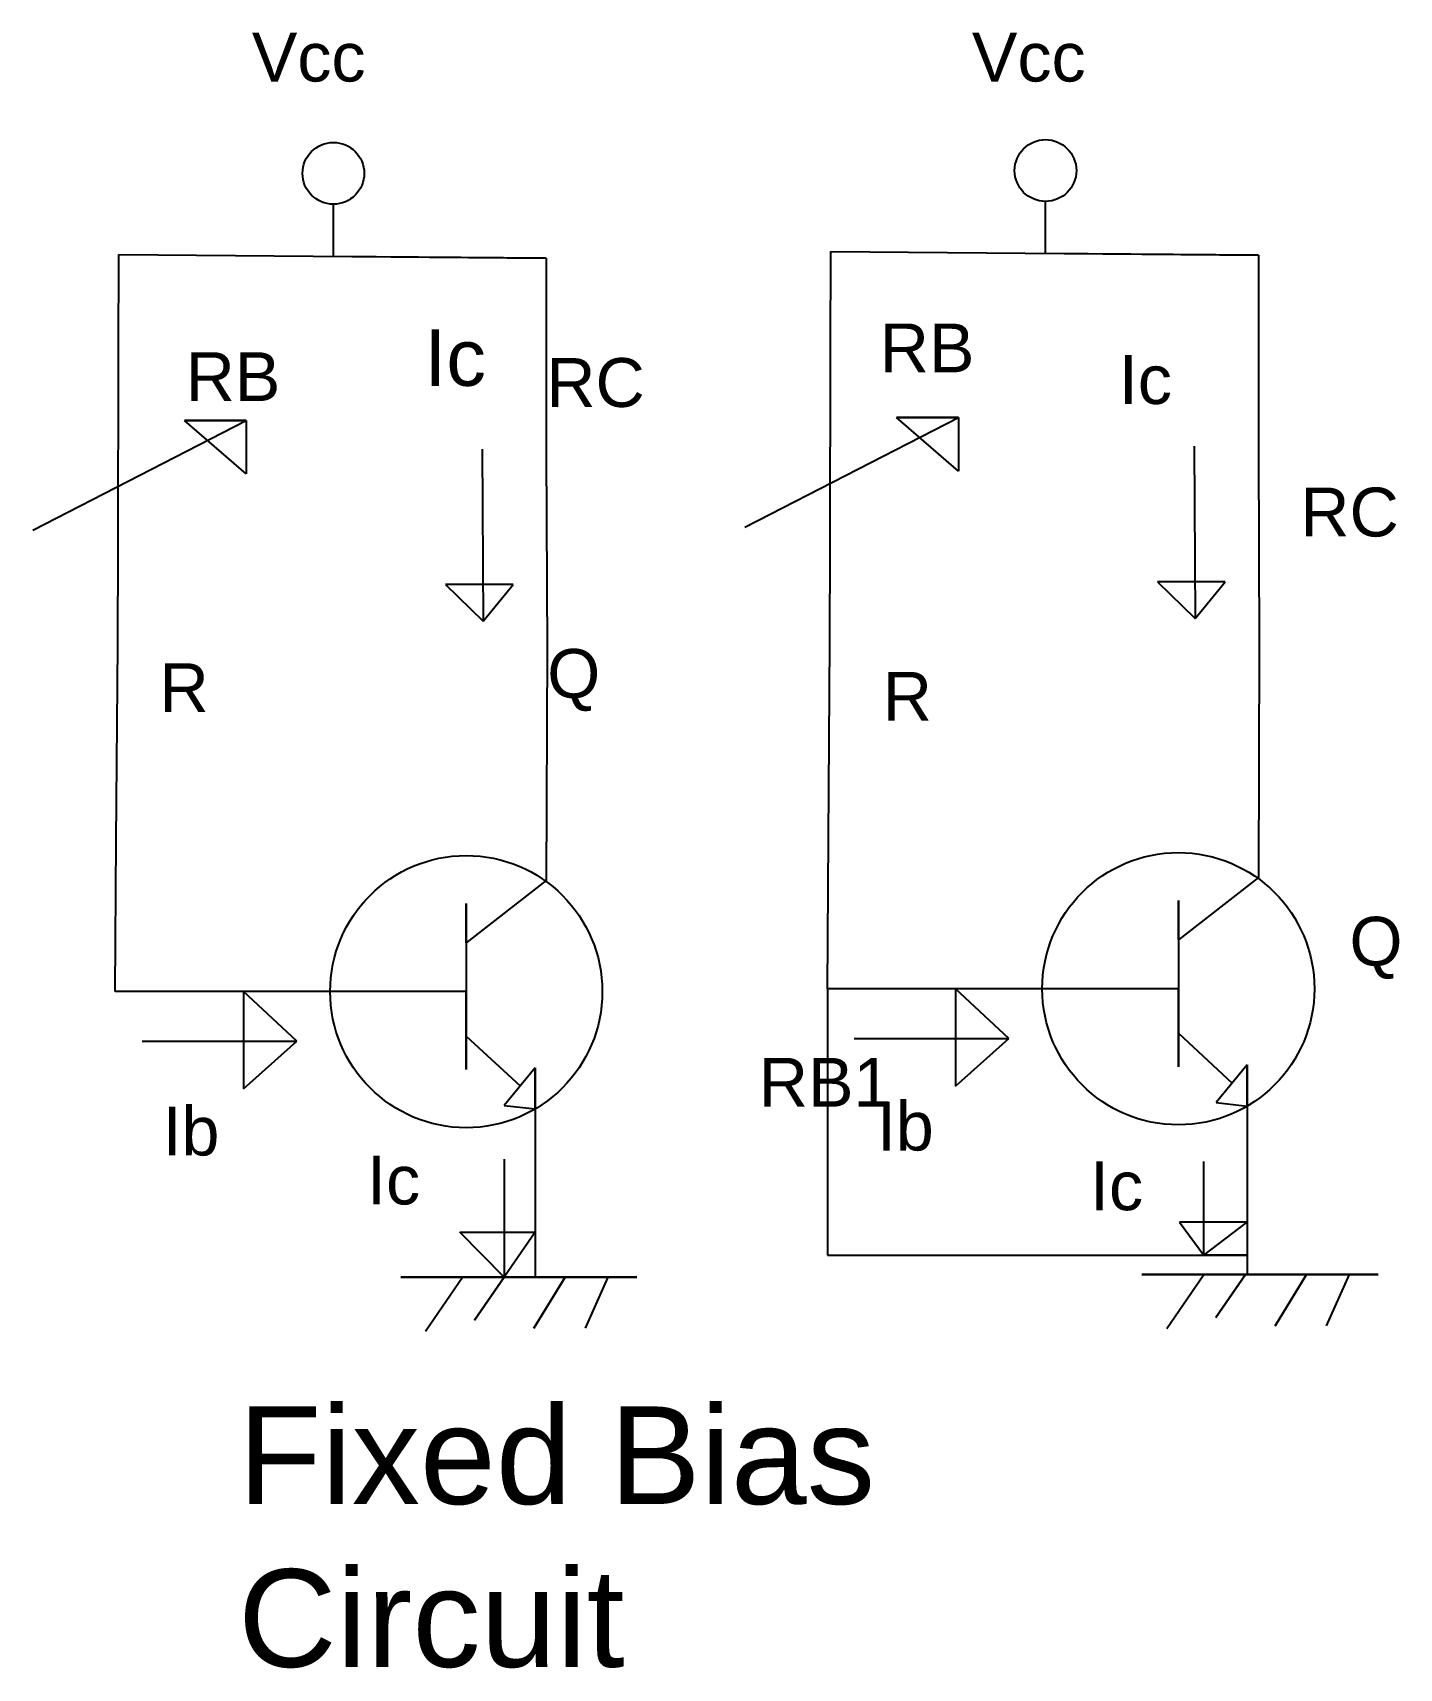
# Model space of a CAD drawing. Header units: inches. Extents: x 7.2 to 21.2, y -2.7 to 14.
import ezdxf

# ---------------------------------------------------------------- set-up
doc = ezdxf.new("R2010")
doc.units = ezdxf.units.IN
doc.header["$LTSCALE"] = 0.5
doc.header["$MEASUREMENT"] = 0
doc.styles.get("Standard").update_dxf_attribs({"font": 'arial.ttf'})
doc.linetypes.add('ZIGZAG', pattern='A,0.0001,-0.2,[131,ltypeshp.shx,S=0.2,R=0,X=-0.2,Y=0],-0.4,[131,ltypeshp.shx,S=0.2,R=180,X=0.2,Y=0],-0.2', length=0.8001)

msp = doc.modelspace()

# ---------------------------------------------------------------- linework, layer by layer
at = {"linetype": 'Continuous'}
for p, q in [((10.268, 11.713), (10.268, 12.247)), ((17.558, 11.742), (17.558, 12.276)), ((19.737, 11.724), (17.558, 11.742)), ((12.447, 11.694), (10.268, 11.713)), ((14.48, 8.941), (16.666, 10.063)), ((16.666, 10.063), (16.033, 10.063)), ((16.033, 10.063), (16.666, 10.063)), ((16.666, 9.516), (16.033, 10.063)), ((16.666, 10.063), (16.666, 9.516)), ((7.19, 8.912), (9.376, 10.033)), ((9.376, 10.033), (8.743, 10.033)), ((8.743, 10.033), (9.376, 10.033)), ((9.376, 9.487), (8.743, 10.033)), ((9.376, 10.033), (9.376, 9.487)), ((11.791, 9.741), (11.8, 7.979)), ((19.081, 9.77), (19.09, 8.008)), ((19.399, 8.383), (18.705, 8.383)), ((18.705, 8.383), (19.09, 8.008)), ((19.09, 8.008), (19.399, 8.383)), ((12.109, 8.354), (11.415, 8.354)), ((11.415, 8.354), (11.8, 7.979)), ((11.8, 7.979), (12.109, 8.354)), ((9.894, 3.68), (9.347, 4.187)), ((9.347, 4.187), (9.347, 3.191)), ((15.325, 4.217), (15.325, 3.215)), ((17.184, 3.709), (16.637, 4.217)), ((16.637, 4.217), (16.637, 3.22)), ((15.601, 3.709), (17.184, 3.709)), ((16.637, 3.22), (17.184, 3.709)), ((8.312, 3.68), (9.894, 3.68)), ((9.347, 3.191), (9.894, 3.68)), ((19.623, 3.015), (19.623, 1.294)), ((12.333, 2.986), (12.333, 1.265)), ((12.016, 2.473), (12.016, 1.265)), ((19.178, 1.491), (19.178, 2.448)), ((15.325, 2.169), (15.325, 1.491)), ((12.016, 1.265), (11.562, 1.725)), ((11.562, 1.725), (12.333, 1.725)), ((12.333, 1.725), (12.016, 1.265)), ((19.623, 1.828), (18.93, 1.828)), ((18.93, 1.828), (19.178, 1.491)), ((19.178, 1.491), (19.623, 1.828)), ((15.325, 1.491), (19.623, 1.491)), ((19.623, 1.491), (19.178, 1.491)), ((12.333, 1.265), (10.958, 1.265)), ((10.958, 1.265), (13.375, 1.265)), ((12.333, 1.265), (10.958, 1.265)), ((10.958, 1.265), (10.958, 1.265)), ((10.958, 1.265), (12.333, 1.265)), ((11.211, 0.711), (11.59, 1.265)), ((11.59, 1.265), (12.016, 1.265)), ((12.016, 1.265), (11.713, 0.826)), ((11.713, 0.826), (12.016, 1.265)), ((12.016, 1.265), (12.333, 1.265)), ((12.333, 1.265), (12.016, 1.265)), ((12.016, 1.265), (12.333, 1.265)), ((12.641, 1.265), (12.32, 0.741)), ((12.32, 0.741), (12.641, 1.265)), ((13.375, 1.265), (12.333, 1.265)), ((12.333, 1.265), (12.641, 1.265)), ((12.641, 1.265), (13.079, 1.265)), ((13.079, 1.265), (12.845, 0.741)), ((19.921, 1.291), (18.546, 1.291)), ((18.546, 1.291), (20.963, 1.291)), ((19.921, 1.291), (18.546, 1.291)), ((18.546, 1.291), (18.546, 1.291)), ((18.546, 1.291), (19.921, 1.291)), ((18.799, 0.738), (19.178, 1.291)), ((19.178, 1.291), (19.604, 1.291)), ((19.604, 1.291), (19.301, 0.852)), ((19.301, 0.852), (19.604, 1.291)), ((19.604, 1.291), (19.921, 1.291)), ((19.921, 1.291), (19.604, 1.291)), ((19.604, 1.291), (19.921, 1.291)), ((20.229, 1.291), (19.908, 0.767)), ((19.908, 0.767), (20.229, 1.291)), ((20.963, 1.291), (19.921, 1.291)), ((19.921, 1.291), (20.229, 1.291)), ((20.229, 1.291), (20.667, 1.291)), ((20.667, 1.291), (20.433, 0.767))]:
    msp.add_line(p, q, dxfattribs=at)
for p, q in [((8.068, 10.732), (8.07, 11.732)), ((8.07, 11.732), (12.447, 11.694)), ((15.358, 10.762), (15.36, 11.762)), ((15.36, 11.762), (19.737, 11.724)), ((19.737, 11.724), (19.737, 9.724)), ((12.447, 11.694), (12.447, 9.694)), ((8.061, 7.732), (8.064, 8.732)), ((15.351, 7.762), (15.354, 8.762)), ((19.747, 7.724), (19.737, 5.354)), ((12.457, 7.694), (12.447, 5.325)), ((8.035, 4.187), (8.045, 5.732)), ((15.325, 4.217), (15.335, 5.762)), ((12.447, 5.325), (11.628, 4.688)), ((19.737, 5.354), (18.918, 4.717)), ((11.628, 4.688), (11.628, 5.09)), ((11.628, 5.09), (11.628, 3.39)), ((18.918, 4.717), (18.918, 5.119)), ((18.918, 5.119), (18.918, 3.419)), ((11.628, 4.688), (11.628, 3.732)), ((18.918, 4.717), (18.918, 3.762)), ((11.628, 4.187), (8.035, 4.187)), ((11.628, 3.732), (11.628, 4.187)), ((18.918, 4.217), (15.325, 4.217)), ((18.918, 3.762), (18.918, 4.217)), ((11.628, 3.39), (11.628, 3.732)), ((11.628, 3.732), (12.18, 3.222)), ((18.918, 3.419), (18.918, 3.762)), ((18.918, 3.762), (19.47, 3.251)), ((12.333, 3.408), (12.016, 3.022)), ((12.333, 2.986), (12.333, 3.408)), ((12.333, 3.408), (12.333, 2.986)), ((12.333, 2.986), (12.333, 3.408)), ((19.623, 3.437), (19.306, 3.051)), ((19.623, 3.015), (19.623, 3.437)), ((19.623, 3.437), (19.623, 3.015)), ((19.623, 3.015), (19.623, 3.437)), ((12.016, 3.022), (12.333, 2.986)), ((19.306, 3.051), (19.623, 3.015))]:
    msp.add_line(p, q)
at = {"linetype": 'ZIGZAG'}
for p, q in [((8.064, 8.732), (8.068, 10.732)), ((15.354, 8.762), (15.358, 10.762)), ((19.737, 9.724), (19.747, 7.724)), ((12.447, 9.694), (12.457, 7.694)), ((8.045, 5.732), (8.061, 7.732)), ((15.335, 5.762), (15.351, 7.762)), ((15.325, 3.215), (15.325, 2.169))]:
    msp.add_line(p, q, dxfattribs=at)
at = {"linetype": 'Continuous'}
for centre in [(17.558, 12.592), (10.268, 12.563)]:
    msp.add_circle(centre, 0.316, dxfattribs=at)
for centre in [(11.628, 4.187), (18.918, 4.217)]:
    msp.add_circle(centre, 1.393)

# ---------------------------------------------------------------- texts
at = {"linetype": 'Continuous', "attachment_point": 1}
for s, width, insert, char_height in [('Vcc', 1.73966, (9.433, 14.003), 0.5), ('Vcc', 1.6807, (16.805, 14.003), 0.5), ('Ic', 0.79968, (11.199, 10.968), 0.58), ('RB', 1.27775, (15.861, 11.026), 0.5), ('RB', 1.29738, (8.755, 10.732), 0.5), ('RC', 1.73339, (12.447, 10.672), 0.5), ('Ic', 0.97305, (18.309, 10.702), 0.5), ('RC', 1.0615, (20.166, 9.346), 0.5), ('Q', 1.04483, (12.457, 7.694), 0.5), ('R', 1.23889, (8.488, 7.548), 0.5), ('R', 0.82593, (15.892, 7.46), 0.5), ('Q', 1.29789, (20.67, 4.953), 0.5), ('RB1', 0.35397, (14.623, 3.509), 0.5), ('Ib', 0.73716, (8.519, 3.01), 0.5), ('Ib', 1.091, (15.832, 3.061), 0.5), ('Ic', 0.58973, (10.613, 2.509), 0.5), ('Ic', 0.83833, (18.014, 2.45), 0.5), ('Fixed Bias Circuit', 8.60567, (9.292, -0.058), 1)]:
    msp.add_mtext_dynamic_manual_height_columns(s, width=width, gutter_width=1, heights=[0], dxfattribs=dict(at, insert=insert, char_height=char_height))

doc.saveas('drawing.dxf')
